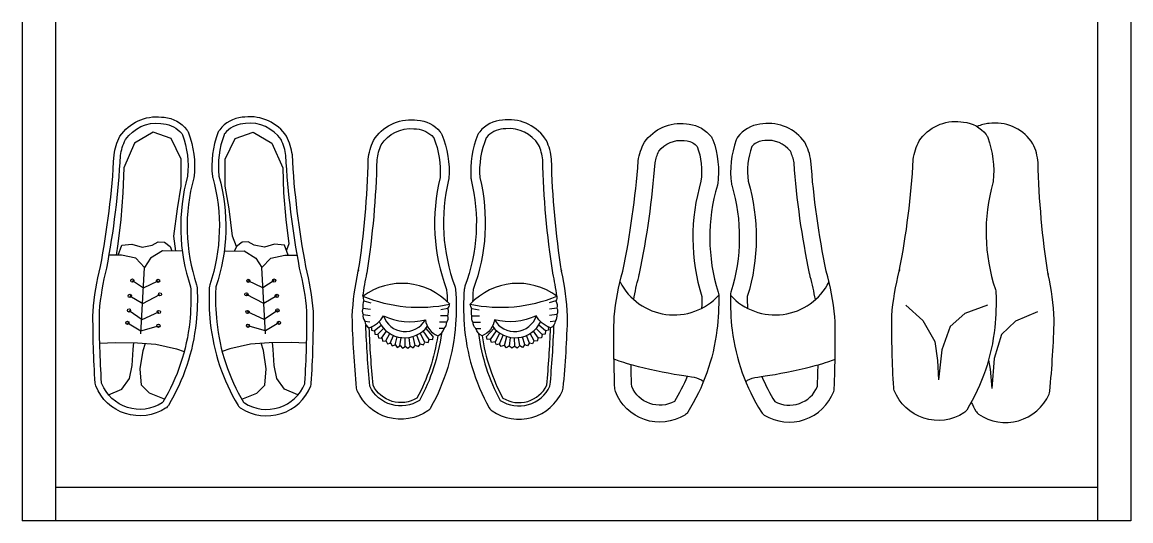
# Model space of a CAD drawing. Header units: millimetres. Extents: x -922.29 to -921.29, y 2722.13 to 2722.58.
import ezdxf

# ---------------------------------------------------------------- set-up
doc = ezdxf.new("R2010")
doc.units = ezdxf.units.MM
doc.header["$LTSCALE"] = 10
doc.layers.add('AUX_05', color=5, linetype='Continuous')
doc.layers.add('Móveis_armários', color=2, linetype='Continuous')

# ---------------------------------------------------------------- blocks, each defined once
blk = doc.blocks.new('cdn_sapato1')
at = {"layer": 'Móveis_armários', "color": 1}
blk.add_lwpolyline([(0.0217, 0.1019, 0.01226), (0.0176, 0.1098, 0.11474), (0.0151, 0.1124, 0.47171), (-0.0485, 0.0944, 0.07948), (-0.0491, 0.0919, 0.01718), (-0.0531, 0.0271, 0.04137), (-0.0477, -0.0134, -0.02608), (-0.0474, -0.0148, 0.04347), (-0.0477, -0.0134, -0.03405), (-0.0386, -0.1145, 0.09031), (-0.0339, -0.1315, 0.2789), (0.0031, -0.1501), (0.0056, -0.1499, 0.09471), (0.0164, -0.147, 0.09471)], format="xyb", dxfattribs=at)
blk.add_lwpolyline([(0.0863, -0.0179, -0.04347), (0.0866, -0.0165, 0.03405), (0.074, -0.1173, -0.09031), (0.0687, -0.1341, -0.2789), (0.0311, -0.1514), (0.0286, -0.1511, -0.2007), (0.0084, -0.1399, -0.07787), (0.0069, -0.1372, -0.11695), (0.002, -0.0976, -0.04123), (0.0022, -0.0963, 0.14997), (0, 0, -0.07001), (-0.0005, 0.0027, -0.0367), (0.0005, 0.0342, -0.10941), (0.0257, 0.1088, -0.11474), (0.0283, 0.1114, -0.47171), (0.0912, 0.0911, -0.07948), (0.0917, 0.0887, -0.01718), (0.0934, 0.0238, -0.04137), (0.0866, -0.0165, 0.02608)], format="xyb", close=True, dxfattribs=at)
for points in [[(-0.0381, 0.0202), (-0.0182, 0.0286), (-0.0055, 0.0407), (0.0012, 0.0622), (0.0031, 0.0894)], [(0.0062, 0.0637), (0.0046, 0.072), (0.0031, 0.0894)], [(0.0072, 0.0142), (0.0274, 0.0217), (0.0406, 0.0333), (0.0483, 0.0544), (0.0514, 0.0815)], [(0.0806, 0.0141), (0.0653, 0.0281), (0.0547, 0.0469), (0.0521, 0.0641), (0.0514, 0.0815)]]:
    blk.add_lwpolyline(points, dxfattribs=at)
blk = doc.blocks.new('cdn_sapato2')
at = {"layer": 'Móveis_armários', "color": 1}
for points in [[(-0.1042, 0.0896, 0.07948), (-0.1047, 0.0872, 0.01718), (-0.1053, 0.0223, 0.04475), (-0.0975, -0.0188, -0.03221), (-0.0836, -0.1185, 0.09031), (-0.0781, -0.1352, 0.2789), (-0.0402, -0.1519), (-0.0377, -0.1516, 0.2007), (-0.0177, -0.14, 0.07787), (-0.0162, -0.1373, 0.11695), (-0.0119, -0.0976, 0.04123), (-0.0122, -0.0964, -0.14997), (-0.0115, 0, 0.07001), (-0.0111, 0.0027, 0.0367), (-0.0126, 0.0342, 0.10941), (-0.039, 0.1084, 0.11474), (-0.0416, 0.1109, 0.47171)], [(0.0927, 0.0896, -0.07948), (0.0932, 0.0872, -0.01718), (0.0938, 0.0223, -0.04475), (0.086, -0.0188, 0.03221), (0.0721, -0.1185, -0.09031), (0.0665, -0.1352, -0.2789), (0.0287, -0.1519), (0.0262, -0.1516, -0.2007), (0.0061, -0.14, -0.07787), (0.0047, -0.1373, -0.11695), (0.0004, -0.0976, -0.04123), (0.0007, -0.0964, 0.14997), (0, 0, -0.07001), (-0.0005, 0.0027, -0.0367), (0.0011, 0.0342, -0.10941), (0.0275, 0.1084, -0.11474), (0.0301, 0.1109, -0.47171)]]:
    blk.add_lwpolyline(points, format="xyb", close=True, dxfattribs=at)
for points in [[(-0.0394, 0.0761, 0.03824), (-0.051, 0.0987, 0.44186), (-0.0895, 0.0853, 0.00532), (-0.0901, 0.0655, 0.00426)], [(0.0279, 0.0761, -0.03824), (0.0395, 0.0987, -0.44186), (0.078, 0.0853, -0.00532), (0.0786, 0.0655, -0.00426)], [(-0.0877, 0.0067, 0.02271), (-0.0831, -0.0139, -0.02505), (-0.0825, -0.0167, -0.03321), (-0.0684, -0.1168, 0.08037), (-0.0651, -0.1271, 0.27016), (-0.0421, -0.1367), (-0.0397, -0.1364, 0.18691), (-0.0303, -0.1314, 0.11174), (-0.027, -0.1001, -0.14801), (-0.0263, 0.0039, 0.01334), (-0.0264, 0.0145, 0.01334)], [(0.0762, 0.0067, -0.02271), (0.0716, -0.0139, 0.02505), (0.071, -0.0167, 0.03321), (0.0569, -0.1168, -0.08037), (0.0535, -0.1271, -0.27016), (0.0306, -0.1367), (0.0281, -0.1364, -0.18691), (0.0188, -0.1314, -0.11174), (0.0155, -0.1001, 0.14801), (0.0148, 0.0039, -0.01334), (0.0149, 0.0145, -0.01334)]]:
    blk.add_lwpolyline(points, format="xyb", dxfattribs=at)
for points in [[(-0.0248, 0.0808), (-0.0266, 0.0794), (-0.0286, 0.0784), (-0.0307, 0.0776), (-0.0331, 0.077), (-0.0358, 0.0766), (-0.0389, 0.0761), (-0.0425, 0.0756), (-0.0466, 0.075), (-0.0513, 0.0742), (-0.0565, 0.0732), (-0.062, 0.0721), (-0.0676, 0.0709), (-0.0731, 0.0697), (-0.0784, 0.0685), (-0.0833, 0.0673), (-0.0876, 0.0662), (-0.0913, 0.0652), (-0.0943, 0.0643), (-0.0968, 0.0635), (-0.0989, 0.0629), (-0.1007, 0.0622), (-0.1023, 0.0617), (-0.1039, 0.0611), (-0.1055, 0.0606)], [(0.0133, 0.0808), (0.0151, 0.0794), (0.017, 0.0784), (0.0192, 0.0776), (0.0215, 0.077), (0.0242, 0.0766), (0.0274, 0.0761), (0.0309, 0.0756), (0.0351, 0.075), (0.0398, 0.0742), (0.045, 0.0732), (0.0505, 0.0721), (0.056, 0.0709), (0.0616, 0.0697), (0.0669, 0.0685), (0.0718, 0.0673), (0.0761, 0.0662), (0.0797, 0.0652), (0.0827, 0.0643), (0.0852, 0.0635), (0.0873, 0.0629), (0.0892, 0.0622), (0.0908, 0.0617), (0.0924, 0.0611), (0.094, 0.0606)]]:
    blk.add_lwpolyline(points, dxfattribs=at)
for centre, start, end in [((-0.0514, -0.0339), 42.3002, 153.1831), ((0.0398, -0.0339), 26.8169, 137.6998)]:
    blk.add_arc(centre, 0.0545, start, end, dxfattribs=at)
blk = doc.blocks.new('cdn_sapato4')
at = {"layer": 'Móveis_armários', "color": 1}
for p, q in [((-0.0692, 0.0857), (-0.0572, 0.0928)), ((-0.0572, 0.0928), (-0.0413, 0.0883)), ((-0.0571, 0.0956), (-0.0538, 0.0359)), ((0.0554, 0.0928), (0.0395, 0.0883)), ((0.0553, 0.0956), (0.052, 0.0359)), ((0.0674, 0.0857), (0.0554, 0.0928)), ((-0.0679, 0.0745), (-0.0559, 0.0827)), ((-0.0559, 0.0827), (-0.0409, 0.0759)), ((0.0541, 0.0827), (0.0391, 0.0759)), ((0.066, 0.0745), (0.0541, 0.0827)), ((-0.0672, 0.0614), (-0.0556, 0.0682)), ((-0.0556, 0.0682), (-0.0399, 0.06)), ((0.0537, 0.0682), (0.0381, 0.06)), ((0.0653, 0.0614), (0.0537, 0.0682)), ((-0.0649, 0.0476), (-0.0548, 0.0541)), ((-0.0548, 0.0541), (-0.0416, 0.0478)), ((0.053, 0.0541), (0.0398, 0.0478)), ((0.063, 0.0476), (0.053, 0.0541))]:
    blk.add_line(p, q, dxfattribs=at)
for points in [[(-0.0979, 0.1427, 0.07948), (-0.0984, 0.1402, 0.01718), (-0.1003, 0.0754, 0.04137), (-0.0936, 0.035, -0.03405), (-0.0813, -0.0658, 0.09031), (-0.0761, -0.0826, 0.2789), (-0.0385, -0.1), (-0.036, -0.0998, 0.2007), (-0.0158, -0.0886, 0.07787), (-0.0142, -0.0859, 0.11695), (-0.0092, -0.0463, 0.04123), (-0.0095, -0.045, -0.14997), (-0.0069, 0.0513, 0.07001), (-0.0064, 0.054, 0.0367), (-0.0073, 0.0855, 0.10941), (-0.0323, 0.1602, 0.11474), (-0.0349, 0.1628, 0.47171)], [(-0.0925, 0.1406, 0.07948), (-0.0926, 0.1399, 0.01712), (-0.0945, 0.0756, 0.04131), (-0.0879, 0.0363, -0.03404), (-0.0755, -0.0653, 0.08732), (-0.0711, -0.0796, 0.27645), (-0.0391, -0.0943), (-0.0367, -0.094, 0.2007), (-0.0203, -0.085, 0.07787), (-0.0197, -0.0838, 0.11695), (-0.015, -0.0469, 0.04123), (-0.0151, -0.0466, -0.14997), (-0.0124, 0.0531, 0.07001), (-0.0122, 0.0543, 0.03669), (-0.0131, 0.0849, 0.10939), (-0.0373, 0.1572, 0.11474), (-0.038, 0.1579, 0.47171)], [(0.096, 0.1427, -0.07948), (0.0966, 0.1402, -0.01718), (0.0985, 0.0754, -0.04137), (0.0918, 0.035, 0.03405), (0.0795, -0.0658, -0.09031), (0.0742, -0.0826, -0.2789), (0.0367, -0.1), (0.0342, -0.0998, -0.2007), (0.0139, -0.0886, -0.07787), (0.0124, -0.0859, -0.11695), (0.0074, -0.0463, -0.04123), (0.0076, -0.045, 0.14997), (0.0051, 0.0513, -0.07001), (0.0046, 0.054, -0.0367), (0.0055, 0.0855, -0.10941), (0.0305, 0.1602, -0.11474), (0.033, 0.1628, -0.47171)], [(0.0906, 0.1406, -0.07948), (0.0908, 0.1399, -0.01712), (0.0927, 0.0756, -0.04131), (0.0861, 0.0363, 0.03404), (0.0737, -0.0653, -0.08732), (0.0692, -0.0796, -0.27645), (0.0373, -0.0943), (0.0348, -0.094, -0.2007), (0.0185, -0.085, -0.07787), (0.0178, -0.0838, -0.11695), (0.0132, -0.0469, -0.04123), (0.0132, -0.0466, 0.14997), (0.0106, 0.0531, -0.07001), (0.0104, 0.0543, -0.03669), (0.0113, 0.0849, -0.10939), (0.0355, 0.1572, -0.11474), (0.0362, 0.1579, -0.47171)]]:
    blk.add_lwpolyline(points, format="xyb", close=True, dxfattribs=at)
for points in [[(-0.0864, 0.1507), (-0.0742, 0.1457), (-0.0674, 0.136), (-0.065, 0.1241), (-0.0641, 0.1099), (-0.0635, 0.1036)], [(-0.0357, 0.1545), (-0.0493, 0.1491), (-0.0565, 0.1419), (-0.0578, 0.1273), (-0.0552, 0.1106), (-0.0531, 0.1042)], [(0.0339, 0.1545), (0.0475, 0.1491), (0.0547, 0.1419), (0.0559, 0.1273), (0.0534, 0.1106), (0.0513, 0.1042)], [(0.0845, 0.1507), (0.0724, 0.1457), (0.0656, 0.136), (0.0632, 0.1241), (0.0623, 0.1099), (0.0617, 0.1036)], [(-0.0942, 0.1042), (-0.0803, 0.1033), (-0.0603, 0.1037), (-0.0436, 0.1049), (-0.025, 0.1091), (-0.018, 0.1116)], [(0.0924, 0.1042), (0.0784, 0.1033), (0.0585, 0.1037), (0.0417, 0.1049), (0.0231, 0.1091), (0.0162, 0.1116)], [(-0.0199, 0.021), (-0.0377, 0.0206), (-0.0483, 0.0274), (-0.0538, 0.0359), (-0.0619, 0.0273), (-0.0745, 0.0246), (-0.0858, 0.0245)], [(0.018, 0.021), (0.0359, 0.0206), (0.0465, 0.0274), (0.052, 0.0359), (0.06, 0.0273), (0.0727, 0.0246), (0.0839, 0.0245)], [(-0.0309, 0.0168), (-0.0273, 0.0076), (-0.0242, -0.0171), (-0.0207, -0.0377), (-0.0208, -0.0621), (-0.0298, -0.0806), (-0.0461, -0.0864), (-0.0628, -0.0763), (-0.0726, -0.0541), (-0.0734, -0.0315), (-0.0753, -0.0074), (-0.0781, 0.0145), (-0.076, 0.0201)], [(-0.0776, 0.0246), (-0.0743, 0.0157), (-0.0653, 0.0147), (-0.0561, 0.0173), (-0.047, 0.0155), (-0.0414, 0.0125), (-0.0359, 0.0129), (-0.0309, 0.0168), (-0.0292, 0.0208)], [(0.0239, 0.0209), (0.0255, 0.0076), (0.0223, -0.0171), (0.0189, -0.0377), (0.019, -0.0621), (0.028, -0.0806), (0.0443, -0.0864), (0.061, -0.0763), (0.0707, -0.0541), (0.0716, -0.0315), (0.0734, -0.0074), (0.0762, 0.0145), (0.0775, 0.0245)], [(0.0758, 0.0246), (0.0725, 0.0157), (0.0635, 0.0147), (0.0542, 0.0173), (0.0451, 0.0155), (0.0396, 0.0125), (0.0341, 0.0129), (0.029, 0.0168), (0.0274, 0.0208)]]:
    blk.add_lwpolyline(points, dxfattribs=at)
for centre in [(-0.0692, 0.0857), (-0.0413, 0.0883), (0.0395, 0.0883), (0.0674, 0.0857), (-0.0679, 0.0745), (-0.0409, 0.0759), (0.0391, 0.0759), (0.066, 0.0745), (-0.0672, 0.0614), (-0.0399, 0.06), (0.0381, 0.06), (0.0653, 0.0614), (-0.0649, 0.0476), (-0.0416, 0.0478), (0.0398, 0.0478), (0.063, 0.0476)]:
    blk.add_circle(centre, 0.00147, dxfattribs=at)
blk = doc.blocks.new('cdn_sapato3')
at = {"layer": 'Móveis_armários', "color": 1}
for p, q in [((-0.0825, 0.013), (-0.078, 0.0135)), ((-0.011, 0.0197), (-0.0155, 0.0195)), ((-0.0086, 0.0139), (-0.0151, 0.0139)), ((0.0152, 0.0139), (0.0218, 0.0139)), ((0.0176, 0.0197), (0.0222, 0.0195)), ((0.0892, 0.013), (0.0847, 0.0135)), ((-0.0842, 0.0012), (-0.0775, 0.0022)), ((-0.084, 0.0069), (-0.0775, 0.0079)), ((-0.0075, 0.0083), (-0.0143, 0.0082)), ((-0.0074, 0.0017), (-0.0139, 0.0027)), ((0.0141, 0.0017), (0.0205, 0.0027)), ((0.0142, 0.0083), (0.021, 0.0082)), ((0.0909, 0.0012), (0.0841, 0.0022)), ((0.0907, 0.0069), (0.0842, 0.0079)), ((-0.0833, -0.0053), (-0.0771, -0.0034)), ((0.0899, -0.0053), (0.0837, -0.0034))]:
    blk.add_line(p, q, dxfattribs=at)
for points in [[(-0.0881, -0.0333, 0.04347), (-0.0884, -0.032, -0.03405), (-0.0793, -0.1331, 0.09031), (-0.0746, -0.15, 0.2789), (-0.0376, -0.1687), (-0.0351, -0.1685, 0.2007), (-0.0145, -0.158, 0.07787), (-0.0129, -0.1553, 0.11695), (-0.0066, -0.1159, 0.04123), (-0.0068, -0.1146, -0.14997), (-0.0012, -0.0185, 0.07001), (-0.0006, -0.0157, 0.0367), (-0.0005, 0.0157, 0.10941), (-0.0231, 0.0912, 0.11474), (-0.0256, 0.0939, 0.47171), (-0.0892, 0.0758, 0.07948), (-0.0898, 0.0734, 0.01718), (-0.0938, 0.0086, 0.04137), (-0.0884, -0.032, -0.02608)], [(0.0948, -0.0333, -0.04347), (0.095, -0.032, 0.03405), (0.086, -0.1331, -0.09031), (0.0813, -0.15, -0.2789), (0.0443, -0.1687), (0.0418, -0.1685, -0.2007), (0.0212, -0.158, -0.07787), (0.0196, -0.1553, -0.11695), (0.0133, -0.1159, -0.04123), (0.0135, -0.1146, 0.14997), (0.0079, -0.0185, -0.07001), (0.0073, -0.0157, -0.0367), (0.0072, 0.0157, -0.10941), (0.0298, 0.0912, -0.11474), (0.0322, 0.0939, -0.47171), (0.0959, 0.0758, -0.07948), (0.0965, 0.0734, -0.01718), (0.1005, 0.0086, -0.04137), (0.095, -0.032, 0.02608)]]:
    blk.add_lwpolyline(points, format="xyb", close=True, dxfattribs=at)
for points in [[(-0.0134, 0.024, 0.09432), (-0.0331, 0.0845, 0.45663), (-0.0779, 0.0716, 0.01482), (-0.0815, 0.0164, 0.01716)], [(-0.0167, 0.0262, 0.08929), (-0.0354, 0.0824, 0.44326), (-0.075, 0.0708, 0.01391), (-0.0784, 0.0191, 0.01391)], [(0.0201, 0.024, -0.09432), (0.0398, 0.0845, -0.45663), (0.0846, 0.0716, -0.01482), (0.0882, 0.0164, -0.01716)], [(0.0234, 0.0262, -0.08929), (0.0421, 0.0824, -0.44326), (0.0817, 0.0708, -0.01391), (0.0851, 0.0191, -0.01391)], [(-0.0841, -0.0096, -0.11246), (-0.0833, -0.0053, -0.1471), (-0.0842, 0.0012, -0.22847), (-0.084, 0.0069, -0.21923), (-0.0825, 0.013, -0.29114), (-0.0784, 0.0191, -0.1761), (-0.0655, 0.0082, -0.17384), (-0.0278, 0.0118, -0.26254), (-0.0167, 0.0262, -0.24351), (-0.011, 0.0197, -0.21923), (-0.0086, 0.0139, -0.22847), (-0.0075, 0.0083, -0.1471), (-0.0074, 0.0017, -0.11246), (-0.0059, -0.0024)], [(0.0908, -0.0096, 0.11246), (0.0899, -0.0053, 0.1471), (0.0909, 0.0012, 0.22847), (0.0907, 0.0069, 0.21923), (0.0892, 0.013, 0.29114), (0.0851, 0.0191, 0.1761), (0.0722, 0.0082, 0.17384), (0.0345, 0.0118, 0.26254), (0.0234, 0.0262, 0.24351), (0.0176, 0.0197, 0.21923), (0.0152, 0.0139, 0.22847), (0.0142, 0.0083, 0.1471), (0.0141, 0.0017, 0.11246), (0.0126, -0.0024)], [(-0.0841, -0.0096, 0.02188), (-0.0805, -0.0302), (-0.0805, -0.0307, -0.03395), (-0.0713, -0.1326, 0.08599), (-0.0676, -0.1462, 0.27531), (-0.0382, -0.1607), (-0.0357, -0.1605, 0.2007), (-0.0206, -0.1528, 0.07787), (-0.0203, -0.1523, 0.11695), (-0.0146, -0.1165, -0.14997), (-0.0087, -0.0157, 0.07001), (-0.0086, -0.0151, 0.01277), (-0.0081, -0.0046)], [(0.0908, -0.0096, -0.02188), (0.0872, -0.0302), (0.0871, -0.0307, 0.03395), (0.078, -0.1326, -0.08599), (0.0743, -0.1462, -0.27531), (0.0449, -0.1607), (0.0424, -0.1605, -0.2007), (0.0273, -0.1528, -0.07787), (0.027, -0.1523, -0.11695), (0.0213, -0.1165, 0.14997), (0.0154, -0.0157, -0.07001), (0.0153, -0.0151, -0.01277), (0.0147, -0.0046)]]:
    blk.add_lwpolyline(points, format="xyb", dxfattribs=at)
for points in [[(-0.0672, 0.0279), (-0.0663, 0.0311), (-0.0636, 0.0308), (-0.0599, 0.0242)], [(-0.0635, 0.0305), (-0.0622, 0.0335), (-0.0595, 0.0328), (-0.0567, 0.0259)], [(-0.0594, 0.0325), (-0.0577, 0.0354), (-0.0552, 0.0344), (-0.0532, 0.0271)], [(-0.0551, 0.0341), (-0.0531, 0.0367), (-0.0507, 0.0354), (-0.0496, 0.0278)], [(-0.0507, 0.0351), (-0.0483, 0.0374), (-0.0461, 0.0359), (-0.046, 0.028)], [(-0.0461, 0.0355), (-0.0435, 0.0375), (-0.0415, 0.0357), (-0.0424, 0.0277)], [(-0.0415, 0.0354), (-0.0387, 0.0371), (-0.037, 0.035), (-0.0389, 0.0269)], [(-0.037, 0.0347), (-0.034, 0.036), (-0.0325, 0.0337), (-0.0356, 0.0256)], [(-0.0327, 0.0334), (-0.0295, 0.0343), (-0.0283, 0.0319), (-0.0326, 0.0239)], [(-0.0285, 0.0316), (-0.0252, 0.0321), (-0.0243, 0.0296), (-0.0298, 0.0218)], [(0.0351, 0.0316), (0.0319, 0.0321), (0.031, 0.0296), (0.0365, 0.0218)], [(0.0393, 0.0334), (0.0361, 0.0343), (0.035, 0.0319), (0.0392, 0.0239)], [(0.0437, 0.0347), (0.0407, 0.036), (0.0392, 0.0337), (0.0423, 0.0256)], [(0.0482, 0.0354), (0.0454, 0.0371), (0.0436, 0.035), (0.0456, 0.0269)], [(0.0528, 0.0355), (0.0502, 0.0375), (0.0482, 0.0357), (0.0491, 0.0277)], [(0.0573, 0.0351), (0.055, 0.0374), (0.0528, 0.0359), (0.0527, 0.028)], [(0.0618, 0.0341), (0.0598, 0.0367), (0.0574, 0.0354), (0.0563, 0.0278)], [(0.0661, 0.0325), (0.0644, 0.0354), (0.0619, 0.0344), (0.0599, 0.0271)], [(0.0701, 0.0305), (0.0688, 0.0335), (0.0662, 0.0328), (0.0634, 0.0259)], [(0.0739, 0.0279), (0.073, 0.0311), (0.0703, 0.0308), (0.0666, 0.0242)], [(-0.0763, 0.0182), (-0.0765, 0.021), (-0.0739, 0.0217), (-0.0677, 0.0167)], [(-0.0737, 0.0214), (-0.0736, 0.0247), (-0.0709, 0.0251), (-0.0655, 0.0195)], [(-0.0707, 0.0249), (-0.0701, 0.0281), (-0.0674, 0.0282), (-0.0629, 0.0221)], [(-0.0245, 0.0293), (-0.0212, 0.0294), (-0.0207, 0.0267), (-0.0274, 0.0194)], [(0.0312, 0.0293), (0.0279, 0.0294), (0.0274, 0.0267), (0.0341, 0.0194)], [(0.0773, 0.0249), (0.0768, 0.0281), (0.0741, 0.0282), (0.0696, 0.0221)], [(0.0804, 0.0214), (0.0802, 0.0247), (0.0776, 0.0251), (0.0722, 0.0195)], [(0.083, 0.0182), (0.0832, 0.021), (0.0806, 0.0217), (0.0744, 0.0167)]]:
    blk.add_lwpolyline(points, dxfattribs=at)
for centre, radius, start, end in [((-0.0465, 0.0025), 0.0255, 36.3533, 154.6336), ((-0.0459, 0.0017), 0.0207, 29.1862, 161.8824), ((0.0532, 0.0025), 0.0255, 25.3664, 143.6467), ((0.0526, 0.0017), 0.0207, 18.1176, 150.8138), ((-0.0334, -0.1322), 0.1327, 78.0416, 112.4733), ((0.0401, -0.1322), 0.1327, 67.5267, 101.9584), ((-0.0491, 0.038), 0.0591, 233.6125, 316.9024), ((0.0557, 0.038), 0.0591, 223.0976, 306.3875)]:
    blk.add_arc(centre, radius, start, end, dxfattribs=at)

msp = doc.modelspace()

# ---------------------------------------------------------------- linework, layer by layer
at = {"layer": 'Móveis_armários'}
for p, q in [((-922.2907, 2722.5806), (-922.2907, 2722.1306)), ((-921.2907, 2722.5806), (-921.2907, 2722.1306)), ((-921.2907, 2722.1306), (-922.2907, 2722.1306))]:
    msp.add_line(p, q, dxfattribs=at)
at = {"layer": 'Móveis_armários', "color": 1}
for p, q in [((-922.2607, 2722.5806), (-922.2607, 2722.1306)), ((-921.3207, 2722.5806), (-921.3207, 2722.1306)), ((-921.3207, 2722.1606), (-922.2607, 2722.1606))]:
    msp.add_line(p, q, dxfattribs=at)

# ---------------------------------------------------------------- block references
at = {"layer": 'AUX_05', "rotation": 180}
for name, p in [('cdn_sapato4', (-922.1283, 2722.395)), ('cdn_sapato3', (-921.8925, 2722.3238)), ('cdn_sapato2', (-921.6629, 2722.337)), ('cdn_sapato1', (-921.4129, 2722.3394))]:
    msp.add_blockref(name, p, dxfattribs=at)

doc.saveas('drawing.dxf')
